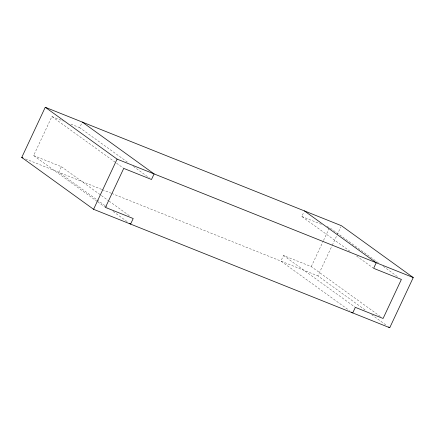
<?xml version="1.0" encoding="UTF-8"?>
<svg xmlns="http://www.w3.org/2000/svg" width="435" height="435" viewBox="0 0 435 435"><rect width="100%" height="100%" fill="white"/><g stroke="black" fill="none" stroke-linecap="round" stroke-linejoin="round"><path stroke-width="0.33" stroke-dasharray="2.17 1.63" d="M97.222 201.481L33.615 155.572L51.901 116.542L63.26 121.082M33.615 155.572L61.384 166.676L58.768 172.249L96.603 199.562M127.368 162.081L79.665 127.645L82.014 122.626M380.359 316.479L311.27 266.611L283.506 255.508L280.89 261.082L349.435 310.557M350.039 251.305L301.787 216.478L303.875 212.014M311.27 266.611L323.27 240.995M323.553 240.386L329.268 228.19M365.068 309.927L317.914 275.888L331.959 245.9M332.248 245.291L336.831 235.498M337.12 234.884L340.844 226.929M70.829 124.111L79.665 127.645M301.787 216.478L321.351 224.302M327.028 226.57L329.551 227.581L351.485 243.41M25.513 158.949L101.681 189.41M102.312 189.665L111.148 193.2M111.779 193.45L317.914 275.888M352.035 243.807L378.352 262.805M383.289 266.367L398.639 277.448M356.618 256.057L373.067 267.927M371.648 314.674L387.003 325.755M283.506 255.508L355.335 307.355M133.398 166.431L149.303 177.91M51.901 116.542L116.053 162.848M116.602 163.245L123.73 168.388M61.384 166.676L100.86 195.174M101.409 195.565L108.538 200.714M109.087 201.106L130.473 216.543M97.152 199.959L104.83 205.499M105.379 205.891L108.119 207.87M113.056 211.432L128.407 222.513M97.772 201.878L105.449 207.419"/><path stroke-width="0.65" d="M21.75 157.448L45.256 107.266L341.421 225.705L413.25 277.552L389.744 327.734L93.579 209.295L21.75 157.448L23.006 157.948M93.579 209.295L117.086 159.112L45.256 107.266M117.086 159.112L413.25 277.552M304.402 210.899L376.231 262.751L373.616 268.324L401.385 279.428L383.099 318.458L355.335 307.355L352.725 312.928L351.627 312.14M388.645 326.946L389.744 327.734M82.275 122.072L154.11 173.918L151.494 179.492L123.73 168.388L105.449 207.419L133.213 218.522L130.598 224.101L129.505 223.307"/></g></svg>
